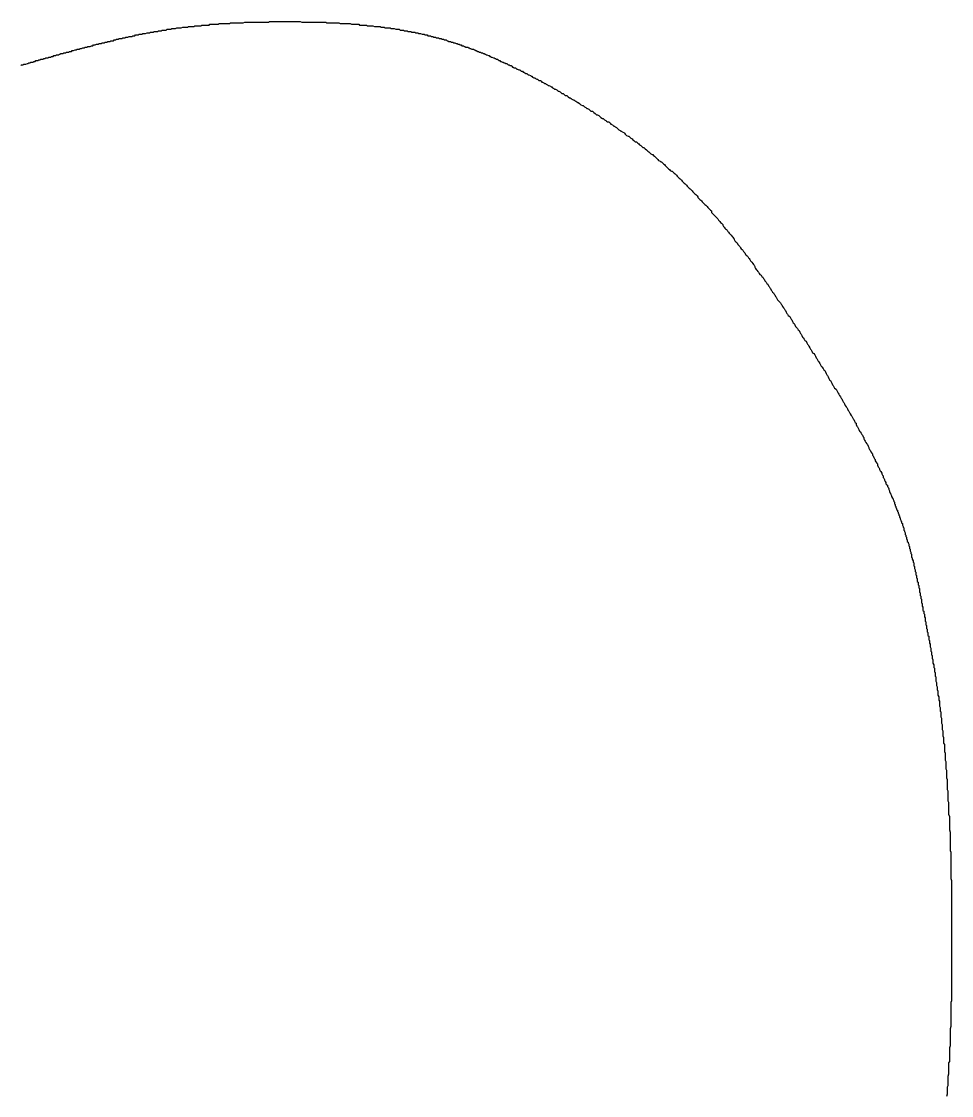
# Model space of a CAD drawing. Header units: millimetres. Extents: x 111 to 2999, y 81 to 1941.
# Drawn here: x 976.19 to 989.24, y 625.06 to 640.13 of the extents above; entities that cross this region are included whole.
import ezdxf

# ---------------------------------------------------------------- set-up
doc = ezdxf.new("R2010")
doc.units = ezdxf.units.MM

msp = doc.modelspace()

# ---------------------------------------------------------------- linework, layer by layer
msp.add_polyline3d([(976.18, 639.513, 0), (976.19, 639.523, 0), (976.21, 639.523, 0), (976.22, 639.533, 0), (976.24, 639.533, 0), (976.25, 639.533, 0), (976.27, 639.543, 0), (976.28, 639.543, 0), (976.29, 639.553, 0), (976.31, 639.553, 0), (976.32, 639.563, 0), (976.34, 639.563, 0), (976.35, 639.563, 0), (976.36, 639.573, 0), (976.38, 639.573, 0), (976.39, 639.583, 0), (976.41, 639.583, 0), (976.42, 639.583, 0), (976.43, 639.593, 0), (976.45, 639.593, 0), (976.46, 639.603, 0), (976.48, 639.603, 0), (976.49, 639.603, 0), (976.5, 639.613, 0), (976.52, 639.613, 0), (976.53, 639.623, 0), (976.54, 639.623, 0), (976.56, 639.623, 0), (976.57, 639.633, 0), (976.59, 639.633, 0), (976.6, 639.633, 0), (976.61, 639.643, 0), (976.63, 639.643, 0), (976.64, 639.653, 0), (976.65, 639.653, 0), (976.67, 639.653, 0), (976.68, 639.663, 0), (976.69, 639.663, 0), (976.71, 639.663, 0), (976.72, 639.673, 0), (976.73, 639.673, 0), (976.74, 639.683, 0), (976.76, 639.683, 0), (976.77, 639.683, 0), (976.78, 639.693, 0), (976.8, 639.693, 0), (976.81, 639.693, 0), (976.82, 639.703, 0), (976.84, 639.703, 0), (976.85, 639.703, 0), (976.86, 639.713, 0), (976.87, 639.713, 0), (976.89, 639.713, 0), (976.9, 639.723, 0), (976.91, 639.723, 0), (976.92, 639.723, 0), (976.94, 639.733, 0), (976.95, 639.733, 0), (976.96, 639.733, 0), (976.97, 639.743, 0), (976.99, 639.743, 0), (977, 639.743, 0), (977.01, 639.753, 0), (977.02, 639.753, 0), (977.03, 639.753, 0), (977.05, 639.763, 0), (977.06, 639.763, 0), (977.07, 639.763, 0), (977.08, 639.773, 0), (977.09, 639.773, 0), (977.11, 639.773, 0), (977.12, 639.783, 0), (977.13, 639.783, 0), (977.14, 639.783, 0), (977.15, 639.783, 0), (977.17, 639.793, 0), (977.18, 639.793, 0), (977.19, 639.793, 0), (977.2, 639.803, 0), (977.21, 639.803, 0), (977.22, 639.803, 0), (977.24, 639.813, 0), (977.25, 639.813, 0), (977.26, 639.813, 0), (977.27, 639.813, 0), (977.28, 639.823, 0), (977.29, 639.823, 0), (977.31, 639.823, 0), (977.32, 639.833, 0), (977.33, 639.833, 0), (977.34, 639.833, 0), (977.35, 639.833, 0), (977.36, 639.843, 0), (977.37, 639.843, 0), (977.39, 639.843, 0), (977.4, 639.853, 0), (977.41, 639.853, 0), (977.42, 639.853, 0), (977.43, 639.853, 0), (977.44, 639.863, 0), (977.45, 639.863, 0), (977.46, 639.863, 0), (977.48, 639.863, 0), (977.49, 639.873, 0), (977.5, 639.873, 0), (977.51, 639.873, 0), (977.52, 639.883, 0), (977.53, 639.883, 0), (977.54, 639.883, 0), (977.55, 639.883, 0), (977.56, 639.893, 0), (977.57, 639.893, 0), (977.59, 639.893, 0), (977.6, 639.893, 0), (977.61, 639.903, 0), (977.62, 639.903, 0), (977.63, 639.903, 0), (977.64, 639.903, 0), (977.65, 639.913, 0), (977.66, 639.913, 0), (977.67, 639.913, 0), (977.68, 639.913, 0), (977.7, 639.923, 0), (977.71, 639.923, 0), (977.72, 639.923, 0), (977.73, 639.923, 0), (977.74, 639.923, 0), (977.75, 639.933, 0), (977.76, 639.933, 0), (977.77, 639.933, 0), (977.78, 639.933, 0), (977.79, 639.943, 0), (977.8, 639.943, 0), (977.81, 639.943, 0), (977.83, 639.943, 0), (977.84, 639.953, 0), (977.85, 639.953, 0), (977.86, 639.953, 0), (977.87, 639.953, 0), (977.88, 639.953, 0), (977.89, 639.963, 0), (977.9, 639.963, 0), (977.91, 639.963, 0), (977.92, 639.963, 0), (977.93, 639.963, 0), (977.95, 639.973, 0), (977.96, 639.973, 0), (977.97, 639.973, 0), (977.98, 639.973, 0), (977.99, 639.973, 0), (978, 639.983, 0), (978.01, 639.983, 0), (978.02, 639.983, 0), (978.03, 639.983, 0), (978.04, 639.983, 0), (978.05, 639.993, 0), (978.07, 639.993, 0), (978.08, 639.993, 0), (978.09, 639.993, 0), (978.1, 639.993, 0), (978.11, 640.003, 0), (978.12, 640.003, 0), (978.13, 640.003, 0), (978.14, 640.003, 0), (978.15, 640.003, 0), (978.16, 640.013, 0), (978.18, 640.013, 0), (978.19, 640.013, 0), (978.2, 640.013, 0), (978.21, 640.013, 0), (978.22, 640.013, 0), (978.23, 640.023, 0), (978.24, 640.023, 0), (978.25, 640.023, 0), (978.26, 640.023, 0), (978.28, 640.023, 0), (978.29, 640.023, 0), (978.3, 640.033, 0), (978.31, 640.033, 0), (978.32, 640.033, 0), (978.33, 640.033, 0), (978.34, 640.033, 0), (978.35, 640.033, 0), (978.37, 640.043, 0), (978.38, 640.043, 0), (978.39, 640.043, 0), (978.4, 640.043, 0), (978.41, 640.043, 0), (978.42, 640.043, 0), (978.43, 640.043, 0), (978.45, 640.053, 0), (978.46, 640.053, 0), (978.47, 640.053, 0), (978.48, 640.053, 0), (978.49, 640.053, 0), (978.5, 640.053, 0), (978.52, 640.053, 0), (978.53, 640.063, 0), (978.54, 640.063, 0), (978.55, 640.063, 0), (978.56, 640.063, 0), (978.58, 640.063, 0), (978.59, 640.063, 0), (978.6, 640.063, 0), (978.61, 640.063, 0), (978.62, 640.073, 0), (978.64, 640.073, 0), (978.65, 640.073, 0), (978.66, 640.073, 0), (978.67, 640.073, 0), (978.68, 640.073, 0), (978.7, 640.073, 0), (978.71, 640.073, 0), (978.72, 640.083, 0), (978.73, 640.083, 0), (978.75, 640.083, 0), (978.76, 640.083, 0), (978.77, 640.083, 0), (978.78, 640.083, 0), (978.8, 640.083, 0), (978.81, 640.083, 0), (978.82, 640.083, 0), (978.83, 640.093, 0), (978.85, 640.093, 0), (978.86, 640.093, 0), (978.87, 640.093, 0), (978.88, 640.093, 0), (978.9, 640.093, 0), (978.91, 640.093, 0), (978.92, 640.093, 0), (978.94, 640.093, 0), (978.95, 640.093, 0), (978.96, 640.103, 0), (978.98, 640.103, 0), (978.99, 640.103, 0), (979, 640.103, 0), (979.02, 640.103, 0), (979.03, 640.103, 0), (979.04, 640.103, 0), (979.06, 640.103, 0), (979.07, 640.103, 0), (979.08, 640.103, 0), (979.1, 640.103, 0), (979.11, 640.103, 0), (979.12, 640.113, 0), (979.14, 640.113, 0), (979.15, 640.113, 0), (979.16, 640.113, 0), (979.18, 640.113, 0), (979.19, 640.113, 0), (979.2, 640.113, 0), (979.22, 640.113, 0), (979.23, 640.113, 0), (979.25, 640.113, 0), (979.26, 640.113, 0), (979.27, 640.113, 0), (979.29, 640.113, 0), (979.3, 640.113, 0), (979.32, 640.123, 0), (979.33, 640.123, 0), (979.34, 640.123, 0), (979.36, 640.123, 0), (979.37, 640.123, 0), (979.39, 640.123, 0), (979.4, 640.123, 0), (979.41, 640.123, 0), (979.43, 640.123, 0), (979.44, 640.123, 0), (979.46, 640.123, 0), (979.47, 640.123, 0), (979.49, 640.123, 0), (979.5, 640.123, 0), (979.51, 640.123, 0), (979.53, 640.123, 0), (979.54, 640.123, 0), (979.56, 640.123, 0), (979.57, 640.123, 0), (979.59, 640.123, 0), (979.6, 640.123, 0), (979.62, 640.123, 0), (979.63, 640.123, 0), (979.64, 640.123, 0), (979.66, 640.123, 0), (979.67, 640.133, 0), (979.69, 640.133, 0), (979.7, 640.133, 0), (979.72, 640.133, 0), (979.73, 640.133, 0), (979.75, 640.133, 0), (979.76, 640.133, 0), (979.78, 640.133, 0), (979.79, 640.133, 0), (979.81, 640.133, 0), (979.82, 640.133, 0), (979.83, 640.133, 0), (979.85, 640.133, 0), (979.86, 640.133, 0), (979.88, 640.133, 0), (979.89, 640.133, 0), (979.91, 640.133, 0), (979.92, 640.133, 0), (979.94, 640.133, 0), (979.95, 640.133, 0), (979.97, 640.133, 0), (979.98, 640.133, 0), (980, 640.133, 0), (980.01, 640.133, 0), (980.03, 640.133, 0), (980.04, 640.133, 0), (980.06, 640.133, 0), (980.07, 640.133, 0), (980.09, 640.133, 0), (980.1, 640.133, 0), (980.12, 640.123, 0), (980.13, 640.123, 0), (980.15, 640.123, 0), (980.16, 640.123, 0), (980.17, 640.123, 0), (980.19, 640.123, 0), (980.2, 640.123, 0), (980.22, 640.123, 0), (980.23, 640.123, 0), (980.25, 640.123, 0), (980.26, 640.123, 0), (980.28, 640.123, 0), (980.29, 640.123, 0), (980.31, 640.123, 0), (980.32, 640.123, 0), (980.34, 640.123, 0), (980.35, 640.123, 0), (980.37, 640.123, 0), (980.38, 640.123, 0), (980.4, 640.123, 0), (980.41, 640.123, 0), (980.43, 640.123, 0), (980.44, 640.123, 0), (980.46, 640.123, 0), (980.47, 640.113, 0), (980.48, 640.113, 0), (980.5, 640.113, 0), (980.51, 640.113, 0), (980.53, 640.113, 0), (980.54, 640.113, 0), (980.56, 640.113, 0), (980.57, 640.113, 0), (980.59, 640.113, 0), (980.6, 640.113, 0), (980.62, 640.113, 0), (980.63, 640.113, 0), (980.64, 640.113, 0), (980.66, 640.103, 0), (980.67, 640.103, 0), (980.69, 640.103, 0), (980.7, 640.103, 0), (980.72, 640.103, 0), (980.73, 640.103, 0), (980.75, 640.103, 0), (980.76, 640.103, 0), (980.77, 640.103, 0), (980.79, 640.103, 0), (980.8, 640.103, 0), (980.82, 640.093, 0), (980.83, 640.093, 0), (980.85, 640.093, 0), (980.86, 640.093, 0), (980.87, 640.093, 0), (980.89, 640.093, 0), (980.9, 640.093, 0), (980.92, 640.093, 0), (980.93, 640.083, 0), (980.94, 640.083, 0), (980.96, 640.083, 0), (980.97, 640.083, 0), (980.99, 640.083, 0), (981, 640.083, 0), (981.01, 640.083, 0), (981.03, 640.083, 0), (981.04, 640.073, 0), (981.05, 640.073, 0), (981.07, 640.073, 0), (981.08, 640.073, 0), (981.1, 640.073, 0), (981.11, 640.073, 0), (981.12, 640.073, 0), (981.14, 640.063, 0), (981.15, 640.063, 0), (981.16, 640.063, 0), (981.18, 640.063, 0), (981.19, 640.063, 0), (981.2, 640.063, 0), (981.22, 640.063, 0), (981.23, 640.053, 0), (981.24, 640.053, 0), (981.26, 640.053, 0), (981.27, 640.053, 0), (981.28, 640.053, 0), (981.29, 640.043, 0), (981.31, 640.043, 0), (981.32, 640.043, 0), (981.33, 640.043, 0), (981.35, 640.043, 0), (981.36, 640.043, 0), (981.37, 640.033, 0), (981.39, 640.033, 0), (981.4, 640.033, 0), (981.41, 640.033, 0), (981.42, 640.033, 0), (981.44, 640.023, 0), (981.45, 640.023, 0), (981.46, 640.023, 0), (981.47, 640.023, 0), (981.49, 640.023, 0), (981.5, 640.013, 0), (981.51, 640.013, 0), (981.52, 640.013, 0), (981.54, 640.013, 0), (981.55, 640.013, 0), (981.56, 640.003, 0), (981.57, 640.003, 0), (981.59, 640.003, 0), (981.6, 640.003, 0), (981.61, 639.993, 0), (981.62, 639.993, 0), (981.64, 639.993, 0), (981.65, 639.993, 0), (981.66, 639.983, 0), (981.67, 639.983, 0), (981.69, 639.983, 0), (981.7, 639.983, 0), (981.71, 639.983, 0), (981.72, 639.973, 0), (981.73, 639.973, 0), (981.75, 639.973, 0), (981.76, 639.963, 0), (981.77, 639.963, 0), (981.78, 639.963, 0), (981.79, 639.963, 0), (981.81, 639.953, 0), (981.82, 639.953, 0), (981.83, 639.953, 0), (981.84, 639.953, 0), (981.85, 639.943, 0), (981.87, 639.943, 0), (981.88, 639.943, 0), (981.89, 639.933, 0), (981.9, 639.933, 0), (981.91, 639.933, 0), (981.93, 639.933, 0), (981.94, 639.923, 0), (981.95, 639.923, 0), (981.96, 639.923, 0), (981.97, 639.913, 0), (981.98, 639.913, 0), (982, 639.913, 0), (982.01, 639.903, 0), (982.02, 639.903, 0), (982.03, 639.903, 0), (982.04, 639.903, 0), (982.05, 639.893, 0), (982.07, 639.893, 0), (982.08, 639.893, 0), (982.09, 639.883, 0), (982.1, 639.883, 0), (982.11, 639.883, 0), (982.12, 639.873, 0), (982.14, 639.873, 0), (982.15, 639.873, 0), (982.16, 639.863, 0), (982.17, 639.863, 0), (982.18, 639.853, 0), (982.19, 639.853, 0), (982.21, 639.853, 0), (982.22, 639.843, 0), (982.23, 639.843, 0), (982.24, 639.843, 0), (982.25, 639.833, 0), (982.26, 639.833, 0), (982.27, 639.833, 0), (982.29, 639.823, 0), (982.3, 639.823, 0), (982.31, 639.813, 0), (982.32, 639.813, 0), (982.33, 639.813, 0), (982.34, 639.803, 0), (982.36, 639.803, 0), (982.37, 639.793, 0), (982.38, 639.793, 0), (982.39, 639.793, 0), (982.4, 639.783, 0), (982.41, 639.783, 0), (982.42, 639.773, 0), (982.44, 639.773, 0), (982.45, 639.773, 0), (982.46, 639.763, 0), (982.47, 639.763, 0), (982.48, 639.753, 0), (982.49, 639.753, 0), (982.51, 639.743, 0), (982.52, 639.743, 0), (982.53, 639.743, 0), (982.54, 639.733, 0), (982.55, 639.733, 0), (982.56, 639.723, 0), (982.57, 639.723, 0), (982.59, 639.713, 0), (982.6, 639.713, 0), (982.61, 639.703, 0), (982.62, 639.703, 0), (982.63, 639.703, 0), (982.64, 639.693, 0), (982.66, 639.693, 0), (982.67, 639.683, 0), (982.68, 639.683, 0), (982.69, 639.673, 0), (982.7, 639.673, 0), (982.71, 639.663, 0), (982.72, 639.663, 0), (982.74, 639.653, 0), (982.75, 639.653, 0), (982.76, 639.643, 0), (982.77, 639.643, 0), (982.78, 639.633, 0), (982.79, 639.633, 0), (982.81, 639.623, 0), (982.82, 639.623, 0), (982.83, 639.613, 0), (982.84, 639.613, 0), (982.85, 639.603, 0), (982.87, 639.603, 0), (982.88, 639.593, 0), (982.89, 639.583, 0), (982.9, 639.583, 0), (982.91, 639.573, 0), (982.92, 639.573, 0), (982.94, 639.563, 0), (982.95, 639.563, 0), (982.96, 639.553, 0), (982.97, 639.553, 0), (982.98, 639.543, 0), (983, 639.543, 0), (983.01, 639.533, 0), (983.02, 639.523, 0), (983.03, 639.523, 0), (983.04, 639.513, 0), (983.06, 639.513, 0), (983.07, 639.503, 0), (983.08, 639.493, 0), (983.09, 639.493, 0), (983.1, 639.483, 0), (983.12, 639.483, 0), (983.13, 639.473, 0), (983.14, 639.463, 0), (983.15, 639.463, 0), (983.17, 639.453, 0), (983.18, 639.453, 0), (983.19, 639.443, 0), (983.2, 639.433, 0), (983.22, 639.433, 0), (983.23, 639.423, 0), (983.24, 639.423, 0), (983.25, 639.413, 0), (983.26, 639.403, 0), (983.28, 639.403, 0), (983.29, 639.393, 0), (983.3, 639.383, 0), (983.31, 639.383, 0), (983.33, 639.373, 0), (983.34, 639.363, 0), (983.35, 639.363, 0), (983.36, 639.353, 0), (983.38, 639.343, 0), (983.39, 639.343, 0), (983.4, 639.333, 0), (983.42, 639.323, 0), (983.43, 639.323, 0), (983.44, 639.313, 0), (983.45, 639.303, 0), (983.47, 639.303, 0), (983.48, 639.293, 0), (983.49, 639.283, 0), (983.5, 639.283, 0), (983.52, 639.273, 0), (983.53, 639.263, 0), (983.54, 639.263, 0), (983.55, 639.253, 0), (983.57, 639.243, 0), (983.58, 639.233, 0), (983.59, 639.233, 0), (983.61, 639.223, 0), (983.62, 639.213, 0), (983.63, 639.213, 0), (983.64, 639.203, 0), (983.66, 639.193, 0), (983.67, 639.183, 0), (983.68, 639.183, 0), (983.7, 639.173, 0), (983.71, 639.163, 0), (983.72, 639.153, 0), (983.73, 639.153, 0), (983.75, 639.143, 0), (983.76, 639.133, 0), (983.77, 639.123, 0), (983.79, 639.123, 0), (983.8, 639.113, 0), (983.81, 639.103, 0), (983.82, 639.093, 0), (983.84, 639.093, 0), (983.85, 639.083, 0), (983.86, 639.073, 0), (983.88, 639.063, 0), (983.89, 639.063, 0), (983.9, 639.053, 0), (983.91, 639.043, 0), (983.93, 639.033, 0), (983.94, 639.033, 0), (983.95, 639.023, 0), (983.97, 639.013, 0), (983.98, 639.003, 0), (983.99, 638.993, 0), (984, 638.993, 0), (984.02, 638.983, 0), (984.03, 638.973, 0), (984.04, 638.963, 0), (984.06, 638.953, 0), (984.07, 638.953, 0), (984.08, 638.943, 0), (984.09, 638.933, 0), (984.11, 638.923, 0), (984.12, 638.913, 0), (984.13, 638.913, 0), (984.15, 638.903, 0), (984.16, 638.893, 0), (984.17, 638.883, 0), (984.18, 638.873, 0), (984.2, 638.873, 0), (984.21, 638.863, 0), (984.22, 638.853, 0), (984.24, 638.843, 0), (984.25, 638.833, 0), (984.26, 638.823, 0), (984.27, 638.823, 0), (984.29, 638.813, 0), (984.3, 638.803, 0), (984.31, 638.793, 0), (984.32, 638.783, 0), (984.34, 638.773, 0), (984.35, 638.773, 0), (984.36, 638.763, 0), (984.37, 638.753, 0), (984.39, 638.743, 0), (984.4, 638.733, 0), (984.41, 638.723, 0), (984.43, 638.723, 0), (984.44, 638.713, 0), (984.45, 638.703, 0), (984.46, 638.693, 0), (984.48, 638.683, 0), (984.49, 638.673, 0), (984.5, 638.663, 0), (984.51, 638.663, 0), (984.52, 638.653, 0), (984.54, 638.643, 0), (984.55, 638.633, 0), (984.56, 638.623, 0), (984.57, 638.613, 0), (984.59, 638.603, 0), (984.6, 638.593, 0), (984.61, 638.593, 0), (984.62, 638.583, 0), (984.64, 638.573, 0), (984.65, 638.563, 0), (984.66, 638.553, 0), (984.67, 638.543, 0), (984.68, 638.533, 0), (984.7, 638.523, 0), (984.71, 638.523, 0), (984.72, 638.513, 0), (984.73, 638.503, 0), (984.74, 638.493, 0), (984.76, 638.483, 0), (984.77, 638.473, 0), (984.78, 638.463, 0), (984.79, 638.453, 0), (984.8, 638.443, 0), (984.82, 638.443, 0), (984.83, 638.433, 0), (984.84, 638.423, 0), (984.85, 638.413, 0), (984.86, 638.403, 0), (984.88, 638.393, 0), (984.89, 638.383, 0), (984.9, 638.373, 0), (984.91, 638.363, 0), (984.92, 638.363, 0), (984.93, 638.353, 0), (984.94, 638.343, 0), (984.96, 638.333, 0), (984.97, 638.323, 0), (984.98, 638.313, 0), (984.99, 638.303, 0), (985, 638.293, 0), (985.01, 638.283, 0), (985.02, 638.273, 0), (985.04, 638.263, 0), (985.05, 638.263, 0), (985.06, 638.253, 0), (985.07, 638.243, 0), (985.08, 638.233, 0), (985.09, 638.223, 0), (985.1, 638.213, 0), (985.11, 638.203, 0), (985.12, 638.193, 0), (985.13, 638.183, 0), (985.15, 638.173, 0), (985.16, 638.163, 0), (985.17, 638.163, 0), (985.18, 638.153, 0), (985.19, 638.143, 0), (985.2, 638.133, 0), (985.21, 638.123, 0), (985.22, 638.113, 0), (985.23, 638.103, 0), (985.24, 638.093, 0), (985.25, 638.083, 0), (985.26, 638.073, 0), (985.27, 638.063, 0), (985.28, 638.053, 0), (985.29, 638.043, 0), (985.31, 638.033, 0), (985.32, 638.033, 0), (985.33, 638.023, 0), (985.34, 638.013, 0), (985.35, 638.003, 0), (985.36, 637.993, 0), (985.37, 637.983, 0), (985.38, 637.973, 0), (985.39, 637.963, 0), (985.4, 637.953, 0), (985.41, 637.943, 0), (985.42, 637.933, 0), (985.43, 637.923, 0), (985.44, 637.913, 0), (985.45, 637.903, 0), (985.46, 637.893, 0), (985.47, 637.883, 0), (985.48, 637.873, 0), (985.49, 637.863, 0), (985.5, 637.853, 0), (985.51, 637.843, 0), (985.52, 637.833, 0), (985.53, 637.823, 0), (985.54, 637.813, 0), (985.55, 637.803, 0), (985.56, 637.793, 0), (985.57, 637.783, 0), (985.58, 637.773, 0), (985.59, 637.763, 0), (985.6, 637.753, 0), (985.61, 637.743, 0), (985.62, 637.733, 0), (985.63, 637.723, 0), (985.64, 637.713, 0), (985.65, 637.703, 0), (985.66, 637.693, 0), (985.67, 637.683, 0), (985.68, 637.673, 0), (985.68, 637.663, 0), (985.69, 637.653, 0), (985.7, 637.643, 0), (985.71, 637.633, 0), (985.72, 637.623, 0), (985.73, 637.613, 0), (985.74, 637.603, 0), (985.75, 637.593, 0), (985.76, 637.583, 0), (985.77, 637.573, 0), (985.78, 637.563, 0), (985.79, 637.553, 0), (985.8, 637.543, 0), (985.81, 637.533, 0), (985.82, 637.523, 0), (985.83, 637.513, 0), (985.84, 637.503, 0), (985.85, 637.493, 0), (985.86, 637.483, 0), (985.87, 637.473, 0), (985.87, 637.453, 0), (985.88, 637.443, 0), (985.89, 637.433, 0), (985.9, 637.423, 0), (985.91, 637.413, 0), (985.92, 637.403, 0), (985.93, 637.393, 0), (985.94, 637.383, 0), (985.95, 637.373, 0), (985.96, 637.363, 0), (985.97, 637.343, 0), (985.98, 637.333, 0), (985.99, 637.323, 0), (986, 637.313, 0), (986.01, 637.303, 0), (986.02, 637.293, 0), (986.03, 637.283, 0), (986.03, 637.273, 0), (986.04, 637.253, 0), (986.05, 637.243, 0), (986.06, 637.233, 0), (986.07, 637.223, 0), (986.08, 637.213, 0), (986.09, 637.203, 0), (986.1, 637.183, 0), (986.11, 637.173, 0), (986.12, 637.163, 0), (986.13, 637.153, 0), (986.14, 637.143, 0), (986.15, 637.133, 0), (986.16, 637.113, 0), (986.17, 637.103, 0), (986.18, 637.093, 0), (986.19, 637.083, 0), (986.19, 637.073, 0), (986.2, 637.053, 0), (986.21, 637.043, 0), (986.22, 637.033, 0), (986.23, 637.023, 0), (986.24, 637.003, 0), (986.25, 636.993, 0), (986.26, 636.983, 0), (986.27, 636.973, 0), (986.28, 636.953, 0), (986.29, 636.943, 0), (986.3, 636.933, 0), (986.31, 636.923, 0), (986.32, 636.903, 0), (986.33, 636.893, 0), (986.34, 636.883, 0), (986.35, 636.863, 0), (986.36, 636.853, 0), (986.37, 636.843, 0), (986.38, 636.833, 0), (986.39, 636.813, 0), (986.4, 636.803, 0), (986.41, 636.793, 0), (986.42, 636.773, 0), (986.43, 636.763, 0), (986.44, 636.753, 0), (986.45, 636.733, 0), (986.46, 636.723, 0), (986.47, 636.713, 0), (986.48, 636.693, 0), (986.48, 636.683, 0), (986.49, 636.663, 0), (986.5, 636.653, 0), (986.51, 636.643, 0), (986.52, 636.623, 0), (986.53, 636.613, 0), (986.54, 636.593, 0), (986.55, 636.583, 0), (986.57, 636.573, 0), (986.58, 636.553, 0), (986.59, 636.543, 0), (986.6, 636.523, 0), (986.61, 636.513, 0), (986.62, 636.493, 0), (986.63, 636.483, 0), (986.64, 636.473, 0), (986.65, 636.453, 0), (986.66, 636.443, 0), (986.67, 636.423, 0), (986.68, 636.413, 0), (986.69, 636.393, 0), (986.7, 636.383, 0), (986.71, 636.363, 0), (986.72, 636.353, 0), (986.73, 636.333, 0), (986.74, 636.323, 0), (986.75, 636.303, 0), (986.76, 636.293, 0), (986.77, 636.273, 0), (986.78, 636.263, 0), (986.79, 636.243, 0), (986.8, 636.223, 0), (986.81, 636.213, 0), (986.83, 636.193, 0), (986.84, 636.183, 0), (986.85, 636.163, 0), (986.86, 636.153, 0), (986.87, 636.133, 0), (986.88, 636.113, 0), (986.89, 636.103, 0), (986.9, 636.083, 0), (986.91, 636.073, 0), (986.92, 636.053, 0), (986.93, 636.033, 0), (986.94, 636.023, 0), (986.95, 636.003, 0), (986.97, 635.993, 0), (986.98, 635.973, 0), (986.99, 635.953, 0), (987, 635.943, 0), (987.01, 635.923, 0), (987.02, 635.903, 0), (987.03, 635.893, 0), (987.04, 635.873, 0), (987.05, 635.853, 0), (987.06, 635.843, 0), (987.08, 635.823, 0), (987.09, 635.803, 0), (987.1, 635.793, 0), (987.11, 635.773, 0), (987.12, 635.753, 0), (987.13, 635.743, 0), (987.14, 635.723, 0), (987.15, 635.703, 0), (987.16, 635.693, 0), (987.17, 635.673, 0), (987.18, 635.653, 0), (987.2, 635.643, 0), (987.21, 635.623, 0), (987.22, 635.603, 0), (987.23, 635.593, 0), (987.24, 635.573, 0), (987.25, 635.553, 0), (987.26, 635.533, 0), (987.27, 635.523, 0), (987.28, 635.503, 0), (987.29, 635.483, 0), (987.31, 635.473, 0), (987.32, 635.453, 0), (987.33, 635.433, 0), (987.34, 635.413, 0), (987.35, 635.403, 0), (987.36, 635.383, 0), (987.37, 635.363, 0), (987.38, 635.353, 0), (987.39, 635.333, 0), (987.4, 635.313, 0), (987.41, 635.293, 0), (987.42, 635.283, 0), (987.44, 635.263, 0), (987.45, 635.243, 0), (987.46, 635.233, 0), (987.47, 635.213, 0), (987.48, 635.193, 0), (987.49, 635.173, 0), (987.5, 635.163, 0), (987.51, 635.143, 0), (987.52, 635.123, 0), (987.53, 635.103, 0), (987.54, 635.093, 0), (987.55, 635.073, 0), (987.56, 635.053, 0), (987.57, 635.033, 0), (987.58, 635.023, 0), (987.59, 635.003, 0), (987.6, 634.983, 0), (987.62, 634.973, 0), (987.63, 634.953, 0), (987.64, 634.933, 0), (987.65, 634.913, 0), (987.66, 634.903, 0), (987.67, 634.883, 0), (987.68, 634.863, 0), (987.69, 634.843, 0), (987.7, 634.833, 0), (987.71, 634.813, 0), (987.72, 634.793, 0), (987.73, 634.783, 0), (987.74, 634.763, 0), (987.75, 634.743, 0), (987.76, 634.723, 0), (987.77, 634.713, 0), (987.78, 634.693, 0), (987.79, 634.673, 0), (987.8, 634.663, 0), (987.81, 634.643, 0), (987.82, 634.623, 0), (987.83, 634.603, 0), (987.84, 634.593, 0), (987.85, 634.573, 0), (987.86, 634.553, 0), (987.87, 634.543, 0), (987.88, 634.523, 0), (987.89, 634.503, 0), (987.9, 634.493, 0), (987.9, 634.473, 0), (987.91, 634.453, 0), (987.92, 634.443, 0), (987.93, 634.423, 0), (987.94, 634.403, 0), (987.95, 634.383, 0), (987.96, 634.373, 0), (987.97, 634.353, 0), (987.98, 634.333, 0), (987.99, 634.323, 0), (988, 634.303, 0), (988.01, 634.293, 0), (988.01, 634.273, 0), (988.02, 634.253, 0), (988.03, 634.243, 0), (988.04, 634.223, 0), (988.05, 634.203, 0), (988.06, 634.193, 0), (988.07, 634.173, 0), (988.08, 634.153, 0), (988.08, 634.143, 0), (988.09, 634.123, 0), (988.1, 634.113, 0), (988.11, 634.093, 0), (988.12, 634.073, 0), (988.13, 634.063, 0), (988.13, 634.043, 0), (988.14, 634.033, 0), (988.15, 634.013, 0), (988.16, 633.993, 0), (988.17, 633.983, 0), (988.17, 633.963, 0), (988.18, 633.953, 0), (988.19, 633.933, 0), (988.2, 633.923, 0), (988.2, 633.903, 0), (988.21, 633.883, 0), (988.22, 633.873, 0), (988.23, 633.853, 0), (988.23, 633.843, 0), (988.24, 633.823, 0), (988.25, 633.813, 0), (988.26, 633.793, 0), (988.26, 633.783, 0), (988.27, 633.763, 0), (988.28, 633.753, 0), (988.28, 633.733, 0), (988.29, 633.723, 0), (988.3, 633.703, 0), (988.3, 633.693, 0), (988.31, 633.673, 0), (988.32, 633.663, 0), (988.32, 633.643, 0), (988.33, 633.633, 0), (988.34, 633.623, 0), (988.34, 633.603, 0), (988.35, 633.593, 0), (988.36, 633.573, 0), (988.36, 633.563, 0), (988.37, 633.543, 0), (988.37, 633.533, 0), (988.38, 633.513, 0), (988.39, 633.503, 0), (988.39, 633.493, 0), (988.4, 633.473, 0), (988.4, 633.463, 0), (988.41, 633.443, 0), (988.42, 633.433, 0), (988.42, 633.423, 0), (988.43, 633.403, 0), (988.43, 633.393, 0), (988.44, 633.383, 0), (988.44, 633.363, 0), (988.45, 633.353, 0), (988.45, 633.333, 0), (988.46, 633.323, 0), (988.46, 633.313, 0), (988.47, 633.293, 0), (988.47, 633.283, 0), (988.48, 633.273, 0), (988.48, 633.253, 0), (988.49, 633.243, 0), (988.49, 633.233, 0), (988.5, 633.213, 0), (988.5, 633.203, 0), (988.51, 633.193, 0), (988.51, 633.173, 0), (988.52, 633.163, 0), (988.52, 633.153, 0), (988.53, 633.133, 0), (988.53, 633.123, 0), (988.54, 633.113, 0), (988.54, 633.093, 0), (988.55, 633.083, 0), (988.55, 633.073, 0), (988.55, 633.063, 0), (988.56, 633.043, 0), (988.56, 633.033, 0), (988.57, 633.023, 0), (988.57, 633.013, 0), (988.57, 632.993, 0), (988.58, 632.983, 0), (988.58, 632.973, 0), (988.59, 632.953, 0), (988.59, 632.943, 0), (988.59, 632.933, 0), (988.6, 632.923, 0), (988.6, 632.903, 0), (988.61, 632.893, 0), (988.61, 632.883, 0), (988.61, 632.873, 0), (988.62, 632.853, 0), (988.62, 632.843, 0), (988.62, 632.833, 0), (988.63, 632.823, 0), (988.63, 632.813, 0), (988.64, 632.793, 0), (988.64, 632.783, 0), (988.64, 632.773, 0), (988.65, 632.763, 0), (988.65, 632.743, 0), (988.65, 632.733, 0), (988.66, 632.723, 0), (988.66, 632.713, 0), (988.66, 632.703, 0), (988.67, 632.683, 0), (988.67, 632.673, 0), (988.67, 632.663, 0), (988.68, 632.653, 0), (988.68, 632.643, 0), (988.68, 632.623, 0), (988.68, 632.613, 0), (988.69, 632.603, 0), (988.69, 632.593, 0), (988.69, 632.583, 0), (988.7, 632.563, 0), (988.7, 632.553, 0), (988.7, 632.543, 0), (988.71, 632.533, 0), (988.71, 632.523, 0), (988.71, 632.503, 0), (988.71, 632.493, 0), (988.72, 632.483, 0), (988.72, 632.473, 0), (988.72, 632.463, 0), (988.72, 632.453, 0), (988.73, 632.433, 0), (988.73, 632.423, 0), (988.73, 632.413, 0), (988.74, 632.403, 0), (988.74, 632.393, 0), (988.74, 632.383, 0), (988.74, 632.363, 0), (988.75, 632.353, 0), (988.75, 632.343, 0), (988.75, 632.333, 0), (988.75, 632.323, 0), (988.76, 632.313, 0), (988.76, 632.293, 0), (988.76, 632.283, 0), (988.76, 632.273, 0), (988.77, 632.263, 0), (988.77, 632.253, 0), (988.77, 632.243, 0), (988.77, 632.223, 0), (988.78, 632.213, 0), (988.78, 632.203, 0), (988.78, 632.193, 0), (988.78, 632.183, 0), (988.79, 632.173, 0), (988.79, 632.153, 0), (988.79, 632.143, 0), (988.79, 632.133, 0), (988.79, 632.123, 0), (988.8, 632.113, 0), (988.8, 632.103, 0), (988.8, 632.093, 0), (988.8, 632.073, 0), (988.81, 632.063, 0), (988.81, 632.053, 0), (988.81, 632.043, 0), (988.81, 632.033, 0), (988.82, 632.023, 0), (988.82, 632.003, 0), (988.82, 631.993, 0), (988.82, 631.983, 0), (988.82, 631.973, 0), (988.83, 631.963, 0), (988.83, 631.953, 0), (988.83, 631.933, 0), (988.83, 631.923, 0), (988.84, 631.913, 0), (988.84, 631.903, 0), (988.84, 631.893, 0), (988.84, 631.883, 0), (988.84, 631.863, 0), (988.85, 631.853, 0), (988.85, 631.843, 0), (988.85, 631.833, 0), (988.85, 631.823, 0), (988.86, 631.813, 0), (988.86, 631.793, 0), (988.86, 631.783, 0), (988.86, 631.773, 0), (988.87, 631.763, 0), (988.87, 631.753, 0), (988.87, 631.733, 0), (988.87, 631.723, 0), (988.87, 631.713, 0), (988.88, 631.703, 0), (988.88, 631.693, 0), (988.88, 631.673, 0), (988.88, 631.663, 0), (988.89, 631.653, 0), (988.89, 631.643, 0), (988.89, 631.623, 0), (988.89, 631.613, 0), (988.9, 631.603, 0), (988.9, 631.593, 0), (988.9, 631.583, 0), (988.9, 631.563, 0), (988.91, 631.553, 0), (988.91, 631.543, 0), (988.91, 631.533, 0), (988.91, 631.513, 0), (988.92, 631.503, 0), (988.92, 631.493, 0), (988.92, 631.483, 0), (988.92, 631.463, 0), (988.92, 631.453, 0), (988.93, 631.443, 0), (988.93, 631.423, 0), (988.93, 631.413, 0), (988.93, 631.403, 0), (988.94, 631.393, 0), (988.94, 631.373, 0), (988.94, 631.363, 0), (988.94, 631.353, 0), (988.95, 631.333, 0), (988.95, 631.323, 0), (988.95, 631.313, 0), (988.95, 631.293, 0), (988.96, 631.283, 0), (988.96, 631.273, 0), (988.96, 631.253, 0), (988.96, 631.243, 0), (988.97, 631.233, 0), (988.97, 631.213, 0), (988.97, 631.203, 0), (988.97, 631.193, 0), (988.98, 631.173, 0), (988.98, 631.163, 0), (988.98, 631.143, 0), (988.98, 631.133, 0), (988.98, 631.123, 0), (988.99, 631.103, 0), (988.99, 631.093, 0), (988.99, 631.073, 0), (988.99, 631.063, 0), (989, 631.053, 0), (989, 631.033, 0), (989, 631.023, 0), (989, 631.003, 0), (989.01, 630.993, 0), (989.01, 630.973, 0), (989.01, 630.963, 0), (989.01, 630.943, 0), (989.02, 630.933, 0), (989.02, 630.913, 0), (989.02, 630.903, 0), (989.02, 630.883, 0), (989.02, 630.873, 0), (989.03, 630.853, 0), (989.03, 630.843, 0), (989.03, 630.823, 0), (989.03, 630.813, 0), (989.04, 630.793, 0), (989.04, 630.783, 0), (989.04, 630.763, 0), (989.04, 630.753, 0), (989.05, 630.733, 0), (989.05, 630.723, 0), (989.05, 630.703, 0), (989.05, 630.683, 0), (989.05, 630.673, 0), (989.06, 630.653, 0), (989.06, 630.643, 0), (989.06, 630.623, 0), (989.06, 630.603, 0), (989.07, 630.593, 0), (989.07, 630.573, 0), (989.07, 630.553, 0), (989.07, 630.543, 0), (989.07, 630.523, 0), (989.08, 630.503, 0), (989.08, 630.493, 0), (989.08, 630.473, 0), (989.08, 630.453, 0), (989.09, 630.443, 0), (989.09, 630.423, 0), (989.09, 630.403, 0), (989.09, 630.383, 0), (989.09, 630.373, 0), (989.1, 630.353, 0), (989.1, 630.333, 0), (989.1, 630.313, 0), (989.1, 630.303, 0), (989.1, 630.283, 0), (989.11, 630.263, 0), (989.11, 630.243, 0), (989.11, 630.223, 0), (989.11, 630.213, 0), (989.11, 630.193, 0), (989.12, 630.173, 0), (989.12, 630.153, 0), (989.12, 630.133, 0), (989.12, 630.113, 0), (989.12, 630.103, 0), (989.13, 630.083, 0), (989.13, 630.063, 0), (989.13, 630.043, 0), (989.13, 630.023, 0), (989.13, 630.003, 0), (989.14, 629.983, 0), (989.14, 629.963, 0), (989.14, 629.943, 0), (989.14, 629.923, 0), (989.14, 629.903, 0), (989.14, 629.883, 0), (989.15, 629.863, 0), (989.15, 629.843, 0), (989.15, 629.823, 0), (989.15, 629.803, 0), (989.15, 629.783, 0), (989.15, 629.763, 0), (989.16, 629.743, 0), (989.16, 629.723, 0), (989.16, 629.703, 0), (989.16, 629.683, 0), (989.16, 629.663, 0), (989.16, 629.643, 0), (989.17, 629.623, 0), (989.17, 629.593, 0), (989.17, 629.573, 0), (989.17, 629.553, 0), (989.17, 629.533, 0), (989.17, 629.513, 0), (989.18, 629.493, 0), (989.18, 629.463, 0), (989.18, 629.443, 0), (989.18, 629.423, 0), (989.18, 629.403, 0), (989.18, 629.373, 0), (989.18, 629.353, 0), (989.19, 629.333, 0), (989.19, 629.313, 0), (989.19, 629.283, 0), (989.19, 629.263, 0), (989.19, 629.243, 0), (989.19, 629.213, 0), (989.19, 629.193, 0), (989.2, 629.173, 0), (989.2, 629.143, 0), (989.2, 629.123, 0), (989.2, 629.103, 0), (989.2, 629.073, 0), (989.2, 629.053, 0), (989.2, 629.023, 0), (989.2, 629.003, 0), (989.21, 628.973, 0), (989.21, 628.953, 0), (989.21, 628.933, 0), (989.21, 628.903, 0), (989.21, 628.883, 0), (989.21, 628.853, 0), (989.21, 628.833, 0), (989.21, 628.803, 0), (989.21, 628.783, 0), (989.22, 628.753, 0), (989.22, 628.733, 0), (989.22, 628.703, 0), (989.22, 628.673, 0), (989.22, 628.653, 0), (989.22, 628.623, 0), (989.22, 628.603, 0), (989.22, 628.573, 0), (989.22, 628.553, 0), (989.22, 628.523, 0), (989.22, 628.493, 0), (989.23, 628.473, 0), (989.23, 628.443, 0), (989.23, 628.423, 0), (989.23, 628.393, 0), (989.23, 628.363, 0), (989.23, 628.343, 0), (989.23, 628.313, 0), (989.23, 628.283, 0), (989.23, 628.263, 0), (989.23, 628.233, 0), (989.23, 628.203, 0), (989.23, 628.183, 0), (989.23, 628.153, 0), (989.23, 628.123, 0), (989.23, 628.103, 0), (989.24, 628.073, 0), (989.24, 628.043, 0), (989.24, 628.023, 0), (989.24, 627.993, 0), (989.24, 627.963, 0), (989.24, 627.933, 0), (989.24, 627.913, 0), (989.24, 627.883, 0), (989.24, 627.853, 0), (989.24, 627.833, 0), (989.24, 627.803, 0), (989.24, 627.773, 0), (989.24, 627.743, 0), (989.24, 627.723, 0), (989.24, 627.693, 0), (989.24, 627.663, 0), (989.24, 627.633, 0), (989.24, 627.613, 0), (989.24, 627.583, 0), (989.24, 627.553, 0), (989.24, 627.523, 0), (989.24, 627.503, 0), (989.24, 627.473, 0), (989.24, 627.443, 0), (989.24, 627.413, 0), (989.24, 627.393, 0), (989.24, 627.363, 0), (989.24, 627.333, 0), (989.24, 627.303, 0), (989.24, 627.283, 0), (989.24, 627.253, 0), (989.24, 627.223, 0), (989.24, 627.193, 0), (989.24, 627.173, 0), (989.24, 627.143, 0), (989.24, 627.113, 0), (989.24, 627.083, 0), (989.24, 627.063, 0), (989.24, 627.033, 0), (989.24, 627.003, 0), (989.24, 626.983, 0), (989.24, 626.953, 0), (989.24, 626.923, 0), (989.24, 626.893, 0), (989.24, 626.873, 0), (989.24, 626.843, 0), (989.24, 626.813, 0), (989.24, 626.783, 0), (989.24, 626.763, 0), (989.24, 626.733, 0), (989.24, 626.703, 0), (989.24, 626.683, 0), (989.24, 626.653, 0), (989.24, 626.623, 0), (989.24, 626.603, 0), (989.24, 626.573, 0), (989.24, 626.543, 0), (989.24, 626.523, 0), (989.24, 626.493, 0), (989.24, 626.463, 0), (989.24, 626.443, 0), (989.24, 626.413, 0), (989.24, 626.383, 0), (989.23, 626.363, 0), (989.23, 626.333, 0), (989.23, 626.303, 0), (989.23, 626.283, 0), (989.23, 626.253, 0), (989.23, 626.233, 0), (989.23, 626.203, 0), (989.23, 626.173, 0), (989.23, 626.153, 0), (989.23, 626.123, 0), (989.23, 626.103, 0), (989.23, 626.073, 0), (989.23, 626.053, 0), (989.23, 626.023, 0), (989.22, 625.993, 0), (989.22, 625.973, 0), (989.22, 625.943, 0), (989.22, 625.923, 0), (989.22, 625.893, 0), (989.22, 625.873, 0), (989.22, 625.843, 0), (989.22, 625.823, 0), (989.22, 625.793, 0), (989.22, 625.773, 0), (989.22, 625.753, 0), (989.21, 625.723, 0), (989.21, 625.703, 0), (989.21, 625.673, 0), (989.21, 625.653, 0), (989.21, 625.623, 0), (989.21, 625.603, 0), (989.21, 625.583, 0), (989.21, 625.553, 0), (989.21, 625.533, 0), (989.2, 625.513, 0), (989.2, 625.483, 0), (989.2, 625.463, 0), (989.2, 625.443, 0), (989.2, 625.413, 0), (989.2, 625.393, 0), (989.2, 625.373, 0), (989.2, 625.353, 0), (989.19, 625.323, 0), (989.19, 625.303, 0), (989.19, 625.283, 0), (989.19, 625.263, 0), (989.19, 625.243, 0), (989.19, 625.213, 0), (989.19, 625.193, 0), (989.18, 625.173, 0), (989.18, 625.153, 0), (989.18, 625.133, 0), (989.18, 625.113, 0), (989.18, 625.093, 0), (989.18, 625.073, 0), (989.17, 625.043, 0)])

doc.saveas('drawing.dxf')
